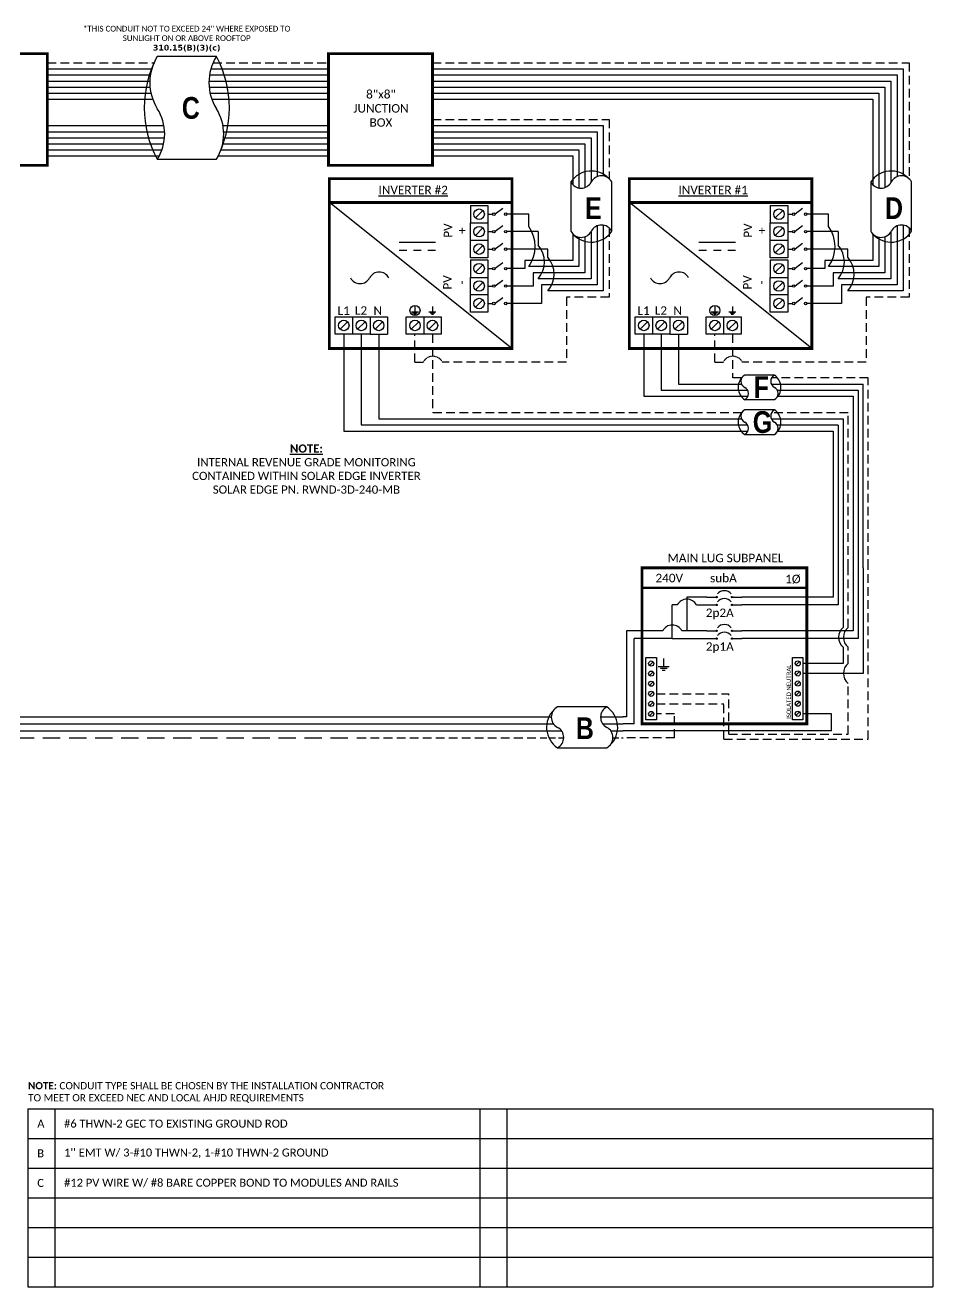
# Model space of a CAD drawing. Header units: feet. Extents: x 10023 to 10655, y 14547 to 15104.
# Drawn here: x 10263 to 10655, y 14547 to 15092 of the extents above; entities that cross this region are included whole.
import ezdxf

# ---------------------------------------------------------------- set-up
doc = ezdxf.new("R2010")
doc.units = ezdxf.units.FT
doc.header["$MEASUREMENT"] = 0
doc.linetypes.add('DASHED', pattern=[0.75, 0.5, -0.25])
doc.linetypes.add('HIDDEN', pattern=[0.375, 0.25, -0.125])
for name, color, linetype in [('ONE LINE BLOCKS', 7, 'Continuous'), ('TABLES', 7, 'Continuous'), ('TEXT', 7, 'Continuous'), ('Z - TITLEBLOCK TXT', 7, 'Continuous')]:
    doc.layers.add(name, color=color, linetype=linetype)
doc.styles.add('ONE LINE TXT', font='techb___.ttf')
doc.styles.get("Standard").update_dxf_attribs({"font": 'calibri.ttf'})

# ---------------------------------------------------------------- blocks, each defined once
blk = doc.blocks.new('2inverterSub')
at = {"layer": 'ONE LINE BLOCKS', "linetype": 'Continuous'}
h = blk.add_hatch(color=1, dxfattribs=at)
h.dxf.hatch_style = 1
edge = h.paths.add_edge_path()
edge.add_arc((40.28, 60.73), 0.291, 0, 360)
h = blk.add_hatch(color=1, dxfattribs=at)
h.dxf.hatch_style = 1
edge = h.paths.add_edge_path()
edge.add_arc((46.96, 60.73), 0.291, 0, 360)
h = blk.add_hatch(color=1, dxfattribs=at)
h.dxf.hatch_style = 1
edge = h.paths.add_edge_path()
edge.add_arc((40.28, 57.35), 0.291, 0, 360)
h = blk.add_hatch(color=1, dxfattribs=at)
h.dxf.hatch_style = 1
edge = h.paths.add_edge_path()
edge.add_arc((46.96, 57.35), 0.291, 0, 360)
h = blk.add_hatch(color=1, dxfattribs=at)
h.dxf.hatch_style = 1
edge = h.paths.add_edge_path()
edge.add_arc((40.28, 46.17), 0.291, 0, 360)
h = blk.add_hatch(color=1, dxfattribs=at)
h.dxf.hatch_style = 1
edge = h.paths.add_edge_path()
edge.add_arc((46.96, 46.17), 0.291, 0, 360)
h = blk.add_hatch(color=1, dxfattribs=at)
h.dxf.hatch_style = 1
edge = h.paths.add_edge_path()
edge.add_arc((40.28, 42.79), 0.291, 0, 360)
h = blk.add_hatch(color=1, dxfattribs=at)
h.dxf.hatch_style = 1
edge = h.paths.add_edge_path()
edge.add_arc((46.96, 42.79), 0.291, 0, 360)
at = {"color": 7, "linetype": 'Continuous'}
for p, q in [((90.5, 73.37), (90.5, 60.73)), ((99.2, 73.37), (99.2, 46.17)), ((36.09, 60.73), (27.43, 60.73)), ((27.43, 60.73), (27.43, 46.17)), ((90.5, 60.73), (51.15, 60.73)), ((17.02, 46.17), (1.34, 46.17)), ((1.34, 46.17), (1.34, 9)), ((36.09, 46.17), (25.26, 46.17)), ((99.2, 46.17), (51.15, 46.17)), ((1.34, 9), (0, 9))]:
    blk.add_line(p, q, dxfattribs=at)
at = {"color": 10, "linetype": 'Continuous'}
for p, q in [((92.67, 73.37), (92.67, 57.35)), ((101.37, 73.37), (101.37, 42.79)), ((21.14, 42.79), (21.14, 57.35)), ((23.31, 57.35), (21.14, 57.35)), ((31.55, 57.35), (36.09, 57.35)), ((92.67, 57.35), (51.15, 57.35)), ((21.14, 42.79), (4.63, 42.79)), ((4.63, 6), (4.63, 42.79)), ((21.14, 42.79), (36.09, 42.79)), ((101.37, 42.79), (51.15, 42.79)), ((4.63, 6), (0, 6))]:
    blk.add_line(p, q, dxfattribs=at)
at = {"color": 253, "linetype": 'Continuous'}
for p, q in [((94.85, 73.37), (94.85, 47.66)), ((103.55, 73.37), (103.55, 27.76)), ((94.85, 39.1), (94.85, 32.11)), ((94.85, 32.11), (77.54, 32.11)), ((103.55, 27.76), (77.54, 27.76)), ((89.88, 10.36), (77.54, 10.36)), ((89.88, 3), (89.88, 10.36)), ((89.88, 3), (0, 3))]:
    blk.add_line(p, q, dxfattribs=at)
at = {"color": 10, "linetype": 'Continuous'}
blk.add_arc((27.43, 55.19), 4.65, 27.6639, 152.3361, dxfattribs=at)
at = {"color": 7, "linetype": 'Continuous'}
blk.add_arc((21.14, 44.01), 4.65, 27.6639, 152.3361, dxfattribs=at)
at = {"color": 253, "linetype": 'Continuous'}
blk.add_arc((98.43, 43.38), 5.58, 129.9215, 230.0785, dxfattribs=at)
at = {"layer": 'ONE LINE BLOCKS', "lineweight": 50}
blk.add_line((8.04, 64.67), (79.2, 64.67), dxfattribs=at)
at = {"layer": 'ONE LINE BLOCKS', "lineweight": 50, "const_width": 1.19}
blk.add_lwpolyline([(8.04, 6.01), (8.04, 73.37), (79.2, 73.37), (79.2, 6.01)], close=True, dxfattribs=at)
at = {"layer": 'TEXT', "color": 92, "linetype": 'HIDDEN', "ltscale": 15}
for p, q in [((97.02, 47.66), (97.02, 73.37)), ((105.72, -0.66), (105.72, 73.37)), ((97.02, 32.03), (97.02, 39.1)), ((97.02, 1.52), (97.02, 23.48)), ((14.31, 18.99), (45.6, 18.99)), ((45.6, 1.52), (45.6, 18.99)), ((14.31, 14.64), (43.39, 14.64)), ((43.39, -0.66), (43.39, 14.64)), ((22.14, 10.28), (14.31, 10.28)), ((22.14, 0), (22.14, 10.28)), ((22.14, 0), (0, 0)), ((45.6, 1.52), (97.02, 1.52)), ((43.39, -0.66), (105.72, -0.66))]:
    blk.add_line(p, q, dxfattribs=at)
at = {"layer": 'TEXT', "color": 92, "linetype": 'HIDDEN', "flags": 128}
for points in [[(17.42, 34.26), (17.42, 30.76)], [(15.08, 30.76), (19.76, 30.76)], [(18.95, 29.89), (15.89, 29.89)], [(18.13, 29.02), (16.7, 29.02)]]:
    blk.add_lwpolyline(points, dxfattribs=at)
at = {"layer": 'TEXT', "color": 92, "linetype": 'Continuous', "ltscale": 4}
for centre in [(100.49, 43.38), (100.49, 27.76)]:
    blk.add_arc(centre, 5.51, 129.059, 230.941, dxfattribs=at)
at = {"layer": 'Z - TITLEBLOCK TXT', "color": 1, "linetype": 'Continuous'}
for p, q in [((9.77, 7.69), (9.77, 34.63)), ((9.77, 34.63), (14.31, 34.63)), ((14.31, 34.63), (14.31, 7.69)), ((73, 7.76), (73, 34.71)), ((73, 34.71), (77.54, 34.71)), ((77.54, 34.71), (77.54, 7.76)), ((14.31, 7.69), (9.77, 7.69)), ((77.54, 7.76), (73, 7.76))]:
    blk.add_line(p, q, dxfattribs=at)
at = {"layer": 'Z - TITLEBLOCK TXT', "color": 4, "linetype": 'Continuous'}
for p, q in [((12.83, 32.82), (11.25, 31.25)), ((76.06, 32.9), (74.49, 31.32)), ((12.83, 28.47), (11.25, 26.9)), ((76.06, 28.54), (74.49, 26.97)), ((12.83, 24.12), (11.25, 22.55)), ((76.06, 24.19), (74.49, 22.62)), ((12.83, 19.77), (11.25, 18.2)), ((76.06, 19.84), (74.49, 18.27)), ((12.83, 15.42), (11.25, 13.85)), ((12.83, 11.07), (11.25, 9.5)), ((76.06, 15.49), (74.49, 13.92)), ((76.06, 11.14), (74.49, 9.57))]:
    blk.add_line(p, q, dxfattribs=at)
at = {"layer": 'Z - TITLEBLOCK TXT', "color": 1, "linetype": 'Continuous', "flags": 128}
for points in [[(36.09, 60.73), (40.28, 60.73)], [(36.09, 60.73), (40.28, 60.73)], [(46.96, 60.73), (51.15, 60.73)], [(36.09, 57.35), (40.28, 57.35)], [(36.09, 57.35), (40.28, 57.35)], [(46.96, 57.35), (51.15, 57.35)], [(36.09, 46.17), (40.28, 46.17)], [(36.09, 46.17), (40.28, 46.17)], [(46.96, 46.17), (51.15, 46.17)], [(36.09, 42.79), (40.28, 42.79)], [(36.09, 42.79), (40.28, 42.79)], [(46.96, 42.79), (51.15, 42.79)]]:
    blk.add_lwpolyline(points, dxfattribs=at)
at = {"layer": 'Z - TITLEBLOCK TXT', "color": 1, "linetype": 'Continuous'}
for centre in [(40.28, 60.73), (46.96, 60.73), (40.28, 57.35), (46.96, 57.35), (40.28, 46.17), (46.96, 46.17), (40.28, 42.79), (46.96, 42.79)]:
    blk.add_circle(centre, 0.291, dxfattribs=at)
at = {"layer": 'Z - TITLEBLOCK TXT', "color": 4, "linetype": 'Continuous'}
for centre in [(12.04, 32.04), (75.27, 32.11), (12.04, 27.69), (75.27, 27.76), (12.04, 23.34), (75.27, 23.41), (12.04, 18.99), (75.27, 19.06), (12.04, 14.64), (12.04, 10.28), (75.27, 14.71), (75.27, 10.36)]:
    blk.add_circle(centre, 1.11, dxfattribs=at)
at = {"layer": 'Z - TITLEBLOCK TXT', "color": 1, "linetype": 'Continuous'}
for centre in [(43.62, 59.53), (43.62, 56.15), (43.62, 44.97), (43.62, 41.59)]:
    blk.add_arc(centre, 3.93, 40.3392, 139.6608, dxfattribs=at)
at = {"layer": 'TABLES', "color": 1, "linetype": 'Continuous'}
for s, p in [('2p2A', (35.59, 52.11)), ('2p1A', (35.59, 37.55))]:
    blk.add_text(s, height=3.658, dxfattribs=at).set_placement(p)
at = {"layer": 'TABLES', "color": 4, "linetype": 'Continuous'}
blk.add_text('ISOLATED NEUTRAL', height=1.8743, rotation=90, dxfattribs=at).set_placement((72.35, 8.12))
at = {"layer": 'TEXT', "color": 1, "attachment_point": 5}
for s, width, gutter_width, insert, char_height in [('MAIN LUG SUBPANEL ', 62.3984, 7.17, (44.08, 77.57), 3.6576), ('240V', 0.1481, 0.75, (19.83, 68.92), 3.658), ('subA', 0.1481, 0.75, (43.21, 68.92), 3.658), ('1Ø', 0.1481, 0.75, (73.19, 68.41), 3.658)]:
    blk.add_mtext_dynamic_manual_height_columns(s, width=width, gutter_width=gutter_width, heights=[0], dxfattribs=dict(at, insert=insert, char_height=char_height))
blk = doc.blocks.new('*U15')
at = {"color": 7, "linetype": 'Continuous'}
for p, q in [((-7.14, 13.31), (-28.39, 13.31)), ((-28.39, -4.31), (-7.14, -4.31))]:
    blk.add_line(p, q, dxfattribs=at)
at = {"color": 7}
for p, q in [((-35.53, 9), (-31.05, 9)), ((-9.81, 9), (0, 9))]:
    blk.add_line(p, q, dxfattribs=at)
at = {"color": 10}
for p, q in [((-35.53, 6), (-30.11, 6)), ((-8.87, 6), (0, 6))]:
    blk.add_line(p, q, dxfattribs=at)
at = {"color": 253}
for p, q in [((-35.53, 3), (-26.66, 3)), ((-5.41, 3), (0, 3))]:
    blk.add_line(p, q, dxfattribs=at)
at = {"color": 92, "linetype": 'HIDDEN', "ltscale": 10}
for p, q in [((-4.48, 0), (0, 0)), ((-35.53, 0), (-25.72, 0))]:
    blk.add_line(p, q, dxfattribs=at)
at = {"color": 7, "linetype": 'Continuous'}
for centre, start, end in [((-22.54, 4.5), 133.9732, 236.4265), ((-12.99, 4.5), 313.9732, 56.4265)]:
    blk.add_arc(centre, 10.58, start, end, dxfattribs=at)
at = {"linetype": 'Continuous'}
for centre, start, end in [((-26.08, 8.91), 117.6639, 242.3361), ((-4.83, 8.91), 117.6639, 242.3361), ((-30.7, 0.09), 297.6639, 62.3361), ((-9.45, 0.09), 297.6639, 62.3361)]:
    blk.add_arc(centre, 4.98, start, end, dxfattribs=at)
blk = doc.blocks.new('*U21')
at = {"color": 7}
blk.add_line((-79.14, 9), (0, 9), dxfattribs=at)
at = {"color": 10}
blk.add_line((-79.14, 6), (0, 6), dxfattribs=at)
at = {"color": 253}
blk.add_line((-79.14, 3), (0, 3), dxfattribs=at)
at = {"color": 92, "linetype": 'HIDDEN', "ltscale": 15}
blk.add_line((-79.14, 0), (0, 0), dxfattribs=at)
blk = doc.blocks.new('*U23')
at = {"color": 7}
blk.add_line((-79.14, 9), (0, 9), dxfattribs=at)
at = {"color": 10}
blk.add_line((-79.14, 6), (0, 6), dxfattribs=at)
at = {"color": 253}
blk.add_line((-79.14, 3), (0, 3), dxfattribs=at)
at = {"color": 92, "linetype": 'DASHED', "ltscale": 15}
blk.add_line((-79.14, 0), (0, 0), dxfattribs=at)
blk = doc.blocks.new('*U27')
at = {"color": 7}
blk.add_line((-79.14, 9), (0, 9), dxfattribs=at)
at = {"color": 10}
blk.add_line((-79.14, 6), (0, 6), dxfattribs=at)
at = {"color": 253}
blk.add_line((-79.14, 3), (0, 3), dxfattribs=at)
at = {"color": 92, "linetype": 'DASHED', "ltscale": 15}
blk.add_line((-79.14, 0), (0, 0), dxfattribs=at)
at = {"color": 1, "insert": (-22.08, 115.96), "char_height": 3.5433, "attachment_point": 5}
blk.add_mtext_dynamic_manual_height_columns('{\\fCalibri|b1|i0|c0|p34;\\LNOTE:\\P}INTERNAL REVENUE GRADE MONITORING\\PCONTAINED WITHIN SOLAR EDGE INVERTER\\PSOLAR EDGE PN. RWND-3D-240-MB', width=99.534, gutter_width=7.17, heights=[0], dxfattribs=at)
blk = doc.blocks.new('*T19')
at = {"linetype": 'ByBlock', "lineweight": -2, "transparency": 16777216}
for p, q in [((0, 0), (390.51, 0)), ((0, 0), (0, -76.8)), ((11.58, 0), (11.58, -76.8)), ((195.1, 0), (195.1, -76.8)), ((206.68, 0), (206.68, -76.8)), ((390.51, 0), (390.51, -76.8)), ((0, -12.8), (390.51, -12.8)), ((0, -25.61), (390.51, -25.61)), ((0, -38.41), (390.51, -38.41)), ((0, -51.22), (390.51, -51.22)), ((0, -64.02), (390.51, -64.02)), ((0, -76.8), (390.51, -76.8))]:
    blk.add_line(p, q, dxfattribs=at)
at = {"color": 0, "linetype": 'Continuous', "transparency": 16777216, "char_height": 3.4544, "attachment_point": 4}
for s, insert, width in [('{\\fCalibri|b0|i0|c0;A', (4.06, -6.4), 3.4544), ('{\\fCalibri|b0|i0|c0;#6 THWN-2 GEC TO EXISTING GROUND ROD', (15.65, -6.4), 175.3856), ('{\\fCalibri|b0|i0|c0;', (199.16, -6.4), 3.4544), ('{\\fCalibri|b0|i0|c0;', (210.74, -6.4), 175.7027), ('{\\fCalibri|b0|i0|c0;B', (4.06, -19.21), 3.4544), ("{\\fCalibri|b0|i0|c0;1'' EMT W/ 3-#10 THWN-2, 1-#10 THWN-2 GROUND", (15.65, -19.21), 175.3856), ('{\\fCalibri|b0|i0|c0;', (199.16, -19.21), 3.4544), ('{\\fCalibri|b0|i0|c0;', (210.74, -19.21), 175.7027), ('{\\fCalibri|b0|i0|c0;C', (4.06, -32.01), 3.4544), ('{\\fCalibri|b0|i0|c0;#12 PV WIRE W/ #8 BARE COPPER BOND TO MODULES AND RAILS', (15.65, -32.01), 175.3856), ('{\\fCalibri|b0|i0|c0;', (199.16, -32.01), 3.4544), ('{\\fCalibri|b0|i0|c0;', (210.74, -32.01), 175.7027), ('{\\fCalibri|b0|i0|c0;', (4.06, -44.82), 3.4544), ('{\\fCalibri|b0|i0|c0;', (15.65, -44.82), 175.3856), ('{\\fCalibri|b0|i0|c0;', (199.16, -44.82), 3.4544), ('{\\fCalibri|b0|i0|c0;', (210.74, -44.82), 175.7027), ('{\\fCalibri|b0|i0|c0;', (4.06, -57.62), 3.4544), ('{\\fCalibri|b0|i0|c0;', (15.65, -57.62), 175.3856), ('{\\fCalibri|b0|i0|c0;', (199.16, -57.62), 3.4544), ('{\\fCalibri|b0|i0|c0;', (210.74, -57.62), 175.7027), ('{\\fCalibri|b0|i0|c0;', (4.06, -70.41), 3.4544), ('{\\fCalibri|b0|i0|c0;', (15.65, -70.41), 175.3856), ('{\\fCalibri|b0|i0|c0;', (199.16, -70.41), 3.4544), ('{\\fCalibri|b0|i0|c0;', (210.74, -70.41), 175.7027)]:
    blk.add_mtext(s, dxfattribs=dict(at, insert=insert, width=width))

msp = doc.modelspace()

# ---------------------------------------------------------------- linework, layer by layer
at = {"color": 7, "linetype": 'Continuous'}
for p, q in [((10345.94, 15078.32), (10320.45, 15078.32)), ((10273.05, 15070.37), (10317.51, 15070.37)), ((10343, 15070.37), (10394.35, 15070.37)), ((10439.22, 15070.37), (10639.68, 15070.37)), ((10639.68, 15070.37), (10639.68, 15026.48)), ((10273.05, 15065.12), (10317.34, 15065.12)), ((10342.83, 15065.12), (10394.35, 15065.12)), ((10439.22, 15065.12), (10634.44, 15065.12)), ((10634.44, 15065.12), (10634.44, 15021.81)), ((10273.05, 15059.88), (10318.5, 15059.88)), ((10343.99, 15059.88), (10394.35, 15059.88)), ((10439.22, 15059.88), (10629.2, 15059.88)), ((10629.2, 15059.88), (10629.2, 15023.02)), ((10273.05, 15045.9), (10323.62, 15045.9)), ((10349.12, 15045.9), (10394.35, 15045.9)), ((10439.22, 15045.9), (10510.25, 15045.9)), ((10510.25, 15045.9), (10510.25, 15026.48)), ((10273.05, 15040.65), (10323.2, 15040.65)), ((10348.69, 15040.65), (10394.35, 15040.65)), ((10439.22, 15040.65), (10505.01, 15040.65)), ((10505.01, 15040.65), (10505.01, 15021.81)), ((10273.05, 15035.41), (10321.28, 15035.41)), ((10346.78, 15035.41), (10394.35, 15035.41)), ((10439.22, 15035.41), (10499.77, 15035.41)), ((10499.77, 15035.41), (10499.77, 15023.02)), ((10320.45, 15033.99), (10345.94, 15033.99)), ((10498.92, 15024.19), (10498.92, 15002.94)), ((10516.55, 15002.94), (10516.55, 15024.19)), ((10628.35, 15024.19), (10628.35, 15002.94)), ((10645.98, 15002.94), (10645.98, 15024.19)), ((10473.51, 14952.33), (10394.74, 15015.35)), ((10602.94, 14952.33), (10524.17, 15015.35)), ((10499.77, 15001.78), (10499.77, 14990.27)), ((10510.25, 15005.23), (10510.25, 14979.79)), ((10629.2, 15001.78), (10629.2, 14990.27)), ((10639.68, 15005.23), (10639.68, 14979.79)), ((10440.56, 14998.09), (10424.79, 14998.09)), ((10505.01, 15000.57), (10505.01, 14985.03)), ((10569.99, 14998.09), (10554.22, 14998.09)), ((10634.44, 15000.57), (10634.44, 14985.03)), ((10428.09, 14994.68), (10424.79, 14994.68)), ((10434.32, 14994.68), (10431.03, 14994.68)), ((10440.56, 14994.68), (10437.26, 14994.68)), ((10557.52, 14994.68), (10554.22, 14994.68)), ((10563.75, 14994.68), (10560.46, 14994.68)), ((10569.99, 14994.68), (10566.7, 14994.68)), ((10479.1, 14986.8), (10471.37, 14986.8)), ((10499.77, 14990.27), (10479.1, 14990.27)), ((10479.1, 14990.27), (10479.1, 14986.8)), ((10505.01, 14985.03), (10482.68, 14985.03)), ((10482.68, 14985.03), (10482.68, 14979.27)), ((10512.87, 14987.65), (10512.87, 14987.65)), ((10608.53, 14986.8), (10600.8, 14986.8)), ((10629.2, 14990.27), (10608.53, 14990.27)), ((10608.53, 14990.27), (10608.53, 14986.8)), ((10634.44, 14985.03), (10612.11, 14985.03)), ((10612.11, 14985.03), (10612.11, 14979.27)), ((10642.31, 14987.65), (10642.31, 14987.65)), ((10510.25, 14979.79), (10486.26, 14979.79)), ((10486.26, 14979.79), (10486.26, 14971.73)), ((10639.68, 14979.79), (10615.69, 14979.79)), ((10615.69, 14979.79), (10615.69, 14971.73)), ((10482.68, 14979.27), (10471.37, 14979.27)), ((10612.11, 14979.27), (10600.8, 14979.27)), ((10486.26, 14971.73), (10471.37, 14971.73)), ((10615.69, 14971.73), (10600.8, 14971.73)), ((10400.95, 14958.5), (10400.95, 14916.68)), ((10530.39, 14958.5), (10530.39, 14931.7)), ((10586.76, 14940.86), (10573.95, 14940.86)), ((10530.39, 14931.7), (10575.31, 14931.7)), ((10588.13, 14931.7), (10620.76, 14931.7)), ((10620.76, 14931.69), (10620.76, 14857.67)), ((10573.95, 14930.23), (10586.76, 14930.23)), ((10586.76, 14925.84), (10573.95, 14925.84)), ((10400.95, 14916.68), (10575.31, 14916.68)), ((10573.95, 14915.2), (10586.76, 14915.2)), ((10588.13, 14916.68), (10612.06, 14916.68)), ((10612.06, 14916.66), (10612.06, 14857.67))]:
    msp.add_line(p, q, dxfattribs=at)
at = {"color": 10, "linetype": 'Continuous'}
for p, q in [((10273.05, 15073), (10317.97, 15073)), ((10343.58, 15072.99), (10394.35, 15072.99)), ((10439.22, 15072.99), (10642.31, 15072.99)), ((10642.31, 15072.99), (10642.31, 15026.8)), ((10273.05, 15067.75), (10317.26, 15067.75)), ((10342.76, 15067.75), (10394.35, 15067.75)), ((10439.22, 15067.75), (10637.06, 15067.75)), ((10637.06, 15067.75), (10637.06, 15023.99)), ((10273.05, 15062.5), (10317.75, 15062.5)), ((10343.24, 15062.5), (10394.35, 15062.5)), ((10439.22, 15062.5), (10631.82, 15062.5)), ((10631.82, 15062.5), (10631.82, 15021.61)), ((10273.05, 15048.53), (10323.32, 15048.52)), ((10348.82, 15048.52), (10394.35, 15048.52)), ((10439.22, 15048.52), (10512.88, 15048.52)), ((10512.88, 15048.52), (10512.87, 15026.8)), ((10273.05, 15043.27), (10323.58, 15043.27)), ((10349.08, 15043.27), (10394.35, 15043.27)), ((10439.22, 15043.27), (10507.63, 15043.27)), ((10507.63, 15043.27), (10507.63, 15023.99)), ((10273.05, 15038.03), (10322.45, 15038.03)), ((10347.94, 15038.03), (10394.35, 15038.03)), ((10439.22, 15038.03), (10502.39, 15038.03)), ((10502.39, 15038.03), (10502.39, 15021.61)), ((10480.74, 15010.28), (10471.37, 15010.28)), ((10480.74, 15005.02), (10480.74, 15010.28)), ((10610.18, 15010.28), (10600.8, 15010.28)), ((10610.18, 15005.02), (10610.18, 15010.28)), ((10484.8, 15002.75), (10471.37, 15002.75)), ((10484.8, 15002.75), (10484.8, 14996.92)), ((10507.63, 15002.75), (10507.63, 14982.41)), ((10512.87, 15005.55), (10512.87, 14977.17)), ((10614.23, 15002.75), (10600.8, 15002.75)), ((10614.23, 15002.75), (10614.23, 14996.92)), ((10637.06, 15002.75), (10637.06, 14982.41)), ((10642.31, 15005.55), (10642.31, 14977.17)), ((10502.39, 15000.37), (10502.39, 14987.65)), ((10631.82, 15000.37), (10631.82, 14987.65)), ((10488.99, 14995.21), (10471.37, 14995.21)), ((10488.99, 14991.68), (10488.99, 14995.26)), ((10618.42, 14995.21), (10600.8, 14995.21)), ((10618.42, 14991.68), (10618.42, 14995.26)), ((10502.39, 14987.65), (10480.74, 14987.65)), ((10631.82, 14987.65), (10610.18, 14987.65)), ((10507.63, 14982.41), (10484.8, 14982.41)), ((10637.06, 14982.41), (10614.23, 14982.41)), ((10512.87, 14977.17), (10488.99, 14977.17)), ((10642.31, 14977.17), (10618.42, 14977.17)), ((10408.49, 14958.5), (10408.49, 14919.31)), ((10537.92, 14958.5), (10537.92, 14934.33)), ((10537.92, 14934.33), (10575.18, 14934.33)), ((10588, 14934.33), (10622.94, 14934.33)), ((10622.94, 14934.32), (10622.94, 14857.67)), ((10408.49, 14919.31), (10575.18, 14919.31)), ((10588, 14919.31), (10614.23, 14919.31)), ((10614.23, 14919.29), (10614.23, 14857.67))]:
    msp.add_line(p, q, dxfattribs=at)
at = {"color": 1, "linetype": 'Continuous'}
for p, q in [((10455.55, 15014.05), (10463.09, 15014.05)), ((10455.55, 15014.05), (10455.55, 15006.51)), ((10463.09, 15014.05), (10463.09, 15006.51)), ((10469.52, 15012.74), (10466.25, 15010.3)), ((10584.98, 15014.05), (10592.52, 15014.05)), ((10584.98, 15014.05), (10584.98, 15006.51)), ((10592.52, 15014.05), (10592.52, 15006.51)), ((10598.95, 15012.74), (10595.68, 15010.3)), ((10463.09, 15010.28), (10465.13, 15010.28)), ((10592.52, 15010.28), (10594.56, 15010.28)), ((10455.55, 14991.44), (10455.55, 15006.51)), ((10455.55, 15006.51), (10463.09, 15006.51)), ((10455.55, 14991.44), (10455.55, 15006.51)), ((10463.09, 15006.51), (10463.09, 14991.44)), ((10463.09, 15006.51), (10463.09, 14998.98)), ((10463.09, 15002.75), (10465.13, 15002.75)), ((10469.52, 15005.21), (10466.25, 15002.76)), ((10584.98, 14991.44), (10584.98, 15006.51)), ((10584.98, 15006.51), (10592.52, 15006.51)), ((10584.98, 14991.44), (10584.98, 15006.51)), ((10592.52, 15006.51), (10592.52, 14991.44)), ((10592.52, 15006.51), (10592.52, 14998.98)), ((10592.52, 15002.75), (10594.56, 15002.75)), ((10598.95, 15005.21), (10595.68, 15002.76)), ((10463.09, 14998.98), (10455.55, 14998.98)), ((10469.52, 14997.67), (10466.25, 14995.23)), ((10592.52, 14998.98), (10584.98, 14998.98)), ((10598.95, 14997.67), (10595.68, 14995.23)), ((10463.09, 14991.44), (10455.55, 14991.44)), ((10455.55, 14990.57), (10463.09, 14990.57)), ((10455.55, 14990.57), (10455.55, 14983.03)), ((10463.09, 14995.21), (10465.13, 14995.21)), ((10463.09, 14990.57), (10463.09, 14983.03)), ((10592.52, 14991.44), (10584.98, 14991.44)), ((10584.98, 14990.57), (10592.52, 14990.57)), ((10584.98, 14990.57), (10584.98, 14983.03)), ((10592.52, 14995.21), (10594.56, 14995.21)), ((10592.52, 14990.57), (10592.52, 14983.03)), ((10463.09, 14986.8), (10465.13, 14986.8)), ((10469.52, 14989.26), (10466.25, 14986.82)), ((10592.52, 14986.8), (10594.56, 14986.8)), ((10598.95, 14989.26), (10595.68, 14986.82)), ((10455.55, 14967.96), (10455.55, 14983.03)), ((10455.55, 14983.03), (10463.09, 14983.03)), ((10463.09, 14983.03), (10463.09, 14975.5)), ((10469.52, 14981.73), (10466.25, 14979.28)), ((10584.98, 14967.96), (10584.98, 14983.03)), ((10584.98, 14983.03), (10592.52, 14983.03)), ((10592.52, 14983.03), (10592.52, 14975.5)), ((10598.95, 14981.73), (10595.68, 14979.28)), ((10463.09, 14975.5), (10455.55, 14975.5)), ((10463.09, 14979.27), (10465.13, 14979.27)), ((10463.09, 14975.5), (10463.09, 14967.96)), ((10469.52, 14974.19), (10466.25, 14971.75)), ((10592.52, 14975.5), (10584.98, 14975.5)), ((10592.52, 14979.27), (10594.56, 14979.27)), ((10592.52, 14975.5), (10592.52, 14967.96)), ((10598.95, 14974.19), (10595.68, 14971.75)), ((10463.09, 14971.73), (10465.13, 14971.73)), ((10592.52, 14971.73), (10594.56, 14971.73)), ((10397.19, 14966.03), (10412.26, 14966.03)), ((10397.19, 14958.5), (10397.19, 14966.03)), ((10397.19, 14966.03), (10404.72, 14966.03)), ((10404.72, 14966.03), (10404.72, 14958.5)), ((10412.26, 14966.03), (10412.26, 14958.5)), ((10412.26, 14966.03), (10419.79, 14966.03)), ((10419.79, 14966.03), (10419.79, 14958.5)), ((10427.89, 14966.03), (10442.96, 14966.03)), ((10427.89, 14958.5), (10427.89, 14966.03)), ((10427.89, 14966.03), (10435.43, 14966.03)), ((10435.43, 14966.03), (10435.43, 14958.5)), ((10442.96, 14966.03), (10442.96, 14958.5)), ((10463.09, 14967.96), (10455.55, 14967.96)), ((10526.62, 14966.03), (10541.69, 14966.03)), ((10526.62, 14958.5), (10526.62, 14966.03)), ((10526.62, 14966.03), (10534.15, 14966.03)), ((10534.15, 14966.03), (10534.15, 14958.5)), ((10541.69, 14966.03), (10541.69, 14958.5)), ((10541.69, 14966.03), (10549.22, 14966.03)), ((10549.22, 14966.03), (10549.22, 14958.5)), ((10557.32, 14966.03), (10572.39, 14966.03)), ((10557.32, 14958.5), (10557.32, 14966.03)), ((10557.32, 14966.03), (10564.86, 14966.03)), ((10564.86, 14966.03), (10564.86, 14958.5)), ((10572.39, 14966.03), (10572.39, 14958.5)), ((10592.52, 14967.96), (10584.98, 14967.96)), ((10412.26, 14958.5), (10397.19, 14958.5)), ((10412.26, 14958.5), (10419.79, 14958.5)), ((10442.96, 14958.5), (10427.89, 14958.5)), ((10541.69, 14958.5), (10526.62, 14958.5)), ((10541.69, 14958.5), (10549.22, 14958.5)), ((10572.39, 14958.5), (10557.32, 14958.5))]:
    msp.add_line(p, q, dxfattribs=at)
at = {"color": 4, "linetype": 'Continuous'}
for p, q in [((10460.93, 15011.89), (10457.71, 15008.67)), ((10590.36, 15011.89), (10587.14, 15008.67)), ((10460.93, 15004.35), (10457.71, 15001.14)), ((10590.36, 15004.35), (10587.14, 15001.14)), ((10460.93, 14996.82), (10457.71, 14993.6)), ((10590.36, 14996.82), (10587.14, 14993.6)), ((10460.93, 14988.41), (10457.71, 14985.19)), ((10590.36, 14988.41), (10587.14, 14985.19)), ((10460.93, 14980.87), (10457.71, 14977.66)), ((10590.36, 14980.87), (10587.14, 14977.66)), ((10460.93, 14973.34), (10457.71, 14970.12)), ((10590.36, 14973.34), (10587.14, 14970.12)), ((10402.56, 14963.87), (10399.35, 14960.66)), ((10410.1, 14963.87), (10406.88, 14960.66)), ((10417.63, 14963.87), (10414.42, 14960.66)), ((10433.27, 14963.87), (10430.05, 14960.66)), ((10440.8, 14963.87), (10437.59, 14960.66)), ((10531.99, 14963.87), (10528.78, 14960.66)), ((10539.53, 14963.87), (10536.31, 14960.66)), ((10547.06, 14963.87), (10543.85, 14960.66)), ((10562.7, 14963.87), (10559.48, 14960.66)), ((10570.23, 14963.87), (10567.02, 14960.66))]:
    msp.add_line(p, q, dxfattribs=at)
at = {"color": 92, "linetype": 'HIDDEN', "ltscale": 15}
for p, q in [((10515.5, 15004.31), (10515.5, 14974.54)), ((10644.93, 15004.31), (10644.93, 14974.54)), ((10515.5, 14974.54), (10496.99, 14974.54)), ((10496.99, 14974.54), (10496.99, 14946.46)), ((10644.93, 14974.54), (10626.42, 14974.54)), ((10626.42, 14974.54), (10626.42, 14946.46)), ((10431.66, 14946.46), (10431.66, 14958.5)), ((10439.19, 14958.5), (10439.19, 14924.57)), ((10561.09, 14946.46), (10561.09, 14958.5)), ((10568.63, 14958.5), (10568.63, 14939.59)), ((10431.66, 14946.46), (10435.26, 14946.46)), ((10496.99, 14946.46), (10443.5, 14946.46)), ((10561.09, 14946.46), (10564.69, 14946.46)), ((10626.42, 14946.46), (10572.93, 14946.46)), ((10572.68, 14939.59), (10568.63, 14939.59)), ((10627.29, 14939.59), (10585.5, 14939.59)), ((10627.29, 14857.67), (10627.29, 14939.58)), ((10572.68, 14924.57), (10439.19, 14924.57)), ((10618.59, 14924.57), (10585.5, 14924.57)), ((10618.59, 14857.67), (10618.59, 14924.55))]:
    msp.add_line(p, q, dxfattribs=at)
at = {"color": 253, "linetype": 'Continuous'}
for p, q in [((10416.02, 14958.5), (10416.02, 14921.94)), ((10545.45, 14958.5), (10545.45, 14936.96)), ((10545.45, 14936.96), (10572.61, 14936.96)), ((10585.42, 14936.96), (10625.11, 14936.96)), ((10625.11, 14857.67), (10625.11, 14936.95)), ((10416.02, 14921.94), (10572.61, 14921.94)), ((10585.42, 14921.94), (10616.41, 14921.94)), ((10616.41, 14921.92), (10616.41, 14857.67))]:
    msp.add_line(p, q, dxfattribs=at)
at = {"lineweight": 50, "const_width": 1.19}
for points in [[(10273.05, 15031.33), (10228.19, 15031.33), (10228.19, 15079.57), (10273.05, 15079.57)], [(10439.22, 15031.33), (10394.35, 15031.33), (10394.35, 15079.57), (10439.22, 15079.57)], [(10394.74, 15015.35), (10394.74, 15025.64), (10473.51, 15025.64), (10473.51, 15015.35)], [(10524.17, 15015.35), (10524.17, 15025.64), (10602.94, 15025.64), (10602.94, 15015.35)]]:
    msp.add_lwpolyline(points, close=True, dxfattribs=at)
at = {"color": 7, "lineweight": 50, "const_width": 1.19}
for points in [[(10394.74, 14952.33), (10394.74, 15025.64), (10473.51, 15025.64), (10473.51, 14952.33)], [(10524.17, 14952.33), (10524.17, 15025.64), (10602.94, 15025.64), (10602.94, 14952.33)]]:
    msp.add_lwpolyline(points, close=True, dxfattribs=at)
at = {"color": 92, "linetype": 'Continuous', "flags": 128}
for points in [[(10431.66, 14970.44), (10431.66, 14968.14)], [(10439.2, 14970.44), (10439.19, 14968.14)], [(10561.09, 14970.44), (10561.09, 14968.14)], [(10568.63, 14970.44), (10568.62, 14968.14)], [(10430.12, 14968.14), (10433.2, 14968.14)], [(10432.66, 14967.57), (10430.66, 14967.57)], [(10432.13, 14967), (10431.19, 14967)], [(10437.66, 14968.14), (10440.73, 14968.14)], [(10440.2, 14967.57), (10438.19, 14967.57)], [(10439.66, 14967), (10438.72, 14967)], [(10559.55, 14968.14), (10562.63, 14968.14)], [(10562.09, 14967.57), (10560.09, 14967.57)], [(10561.56, 14967), (10560.62, 14967)], [(10567.09, 14968.14), (10570.16, 14968.14)], [(10569.63, 14967.57), (10567.62, 14967.57)], [(10569.1, 14967), (10568.15, 14967)]]:
    msp.add_lwpolyline(points, dxfattribs=at)
at = {"color": 4, "linetype": 'Continuous'}
for centre in [(10459.32, 15010.28), (10588.75, 15010.28), (10459.32, 15002.75), (10588.75, 15002.75), (10459.32, 14995.21), (10588.75, 14995.21), (10459.32, 14986.8), (10588.75, 14986.8), (10459.32, 14979.27), (10588.75, 14979.27), (10459.32, 14971.73), (10588.75, 14971.73), (10400.95, 14962.26), (10408.49, 14962.26), (10416.02, 14962.26), (10431.66, 14962.26), (10439.19, 14962.26), (10530.39, 14962.26), (10537.92, 14962.26), (10545.45, 14962.26), (10561.09, 14962.26), (10568.63, 14962.26)]:
    msp.add_circle(centre, 2.27, dxfattribs=at)
at = {"color": 1, "linetype": 'Continuous'}
for centre in [(10465.67, 15010.28), (10470.82, 15010.28), (10595.1, 15010.28), (10600.26, 15010.28), (10465.67, 15002.75), (10470.82, 15002.75), (10595.1, 15002.75), (10600.26, 15002.75), (10465.67, 14995.21), (10470.82, 14995.21), (10595.1, 14995.21), (10600.26, 14995.21), (10465.67, 14986.8), (10470.82, 14986.8), (10595.1, 14986.8), (10600.26, 14986.8), (10465.67, 14979.27), (10470.82, 14979.27), (10595.1, 14979.27), (10600.26, 14979.27), (10465.67, 14971.73), (10470.82, 14971.73), (10595.1, 14971.73), (10600.26, 14971.73)]:
    msp.add_circle(centre, 0.541, dxfattribs=at)
at = {"color": 92, "linetype": 'Continuous'}
for centre in [(10431.66, 14968.7), (10561.09, 14968.7)]:
    msp.add_circle(centre, 2.17, dxfattribs=at)
at = {"color": 7, "linetype": 'Continuous'}
for centre, radius, start, end in [((10361.14, 15056.15), 46.34, 151.42, 208.58), ((10305.25, 15056.15), 46.34, 331.42, 28.58), ((10507.74, 15018.34), 10.58, 43.9732, 146.4265), ((10637.17, 15018.34), 10.58, 43.9732, 146.4265), ((10507.74, 15008.79), 10.58, 223.9732, 326.4265), ((10637.17, 15008.79), 10.58, 223.9732, 326.4265), ((10577.48, 14935.54), 6.38, 133.9732, 236.4265), ((10583.23, 14935.54), 6.38, 313.9732, 56.4265), ((10583.23, 14920.52), 6.38, 313.9732, 56.4265), ((10577.48, 14920.52), 6.38, 133.9732, 236.4265)]:
    msp.add_arc(centre, radius, start, end, dxfattribs=at)
at = {"linetype": 'Continuous'}
for centre, radius, start, end in [((10503.33, 15026.5), 4.98, 207.6639, 332.3361), ((10512.14, 15021.88), 4.98, 27.6639, 152.3361), ((10632.76, 15026.5), 4.98, 207.6639, 332.3361), ((10641.58, 15021.88), 4.98, 27.6639, 152.3361), ((10503.33, 15005.25), 4.98, 207.6639, 332.3361), ((10512.14, 15000.63), 4.98, 27.6639, 152.3361), ((10632.76, 15005.25), 4.98, 207.6639, 332.3361), ((10641.58, 15000.63), 4.98, 27.6639, 152.3361), ((10416.21, 14980.64), 4.65, 27.6639, 152.3361), ((10545.64, 14980.64), 4.65, 27.6639, 152.3361), ((10407.97, 14984.96), 4.65, 207.6639, 332.3361), ((10537.4, 14984.96), 4.65, 207.6639, 332.3361), ((10575.34, 14938.2), 3, 117.6639, 242.3361), ((10588.16, 14938.2), 3, 117.6639, 242.3361), ((10572.56, 14932.89), 3, 297.6639, 62.3361), ((10585.37, 14932.89), 3, 297.6639, 62.3361), ((10575.34, 14923.18), 3, 117.6639, 242.3361), ((10588.16, 14923.18), 3, 117.6639, 242.3361), ((10572.56, 14917.86), 3, 297.6639, 62.3361), ((10585.37, 14917.86), 3, 297.6639, 62.3361)]:
    msp.add_arc(centre, radius, start, end, dxfattribs=at)
at = {"color": 10, "linetype": 'Continuous'}
for centre, radius, start, end in [((10468.5, 14996.34), 15.01, 324.6607, 35.3393), ((10597.93, 14996.34), 15.01, 324.6607, 35.3393), ((10476.51, 14989.67), 11.02, 318.8055, 41.1945), ((10605.94, 14989.67), 11.02, 318.8055, 41.1945), ((10480.7, 14984.42), 11.02, 318.8055, 41.1945), ((10610.13, 14984.42), 11.02, 318.8055, 41.1945)]:
    msp.add_arc(centre, radius, start, end, dxfattribs=at)
at = {"color": 92, "linetype": 'HIDDEN', "ltscale": 0.3}
for centre in [(10439.38, 14944.3), (10568.81, 14944.3)]:
    msp.add_arc(centre, 4.65, 27.6639, 152.3361, dxfattribs=at)
at = {"layer": 'TEXT', "color": 92, "linetype": 'HIDDEN', "ltscale": 15}
for p, q in [((10273.05, 15075.61), (10319.03, 15075.61)), ((10344.52, 15075.61), (10394.35, 15075.61)), ((10439.22, 15075.61), (10644.93, 15075.61)), ((10644.93, 15075.61), (10644.93, 15025.55)), ((10439.22, 15051.14), (10515.5, 15051.14)), ((10515.5, 15051.14), (10515.5, 15025.55))]:
    msp.add_line(p, q, dxfattribs=at)
at = {"layer": 'Z - TITLEBLOCK TXT', "linetype": 'Continuous'}
for centre, radius, start, end in [((10338.65, 15067.07), 21.4, 148.2659, 211.7341), ((10364.14, 15067.07), 21.4, 148.2659, 211.7341), ((10303.43, 15044.9), 20.22, 327.3325, 32.6675), ((10328.92, 15044.9), 20.22, 327.3325, 32.6675)]:
    msp.add_arc(centre, radius, start, end, dxfattribs=at)

# ---------------------------------------------------------------- block references
at = {"color": 7}
for name, p in [('*U27', (10406.89, 14784.29)), ('2inverterSub', (10521.56, 14784.29)), ('*U15', (10521.56, 14784.29)), ('*U23', (10327.75, 14784.29)), ('*U21', (10486.03, 14784.29))]:
    msp.add_blockref(name, p, dxfattribs=at)
msp.add_blockref('*T19', (10264.6, 14624.14))

# ---------------------------------------------------------------- texts
at = {"color": 1, "linetype": 'Continuous'}
for s, p in [('%%UINVERTER #2', (10415.95, 15018.9)), ('%%UINVERTER #1', (10545.38, 15018.9))]:
    msp.add_text(s, height=3.6576, dxfattribs=at).set_placement(p)
at = {"color": 1, "attachment_point": 5}
for s, width, gutter_width, insert, char_height in [('8"x8"  JUNCTION BOX ', 0.4767, 7.17, (10416.98, 15055.94), 3.6576), ('L1', 0.1481, 0.75, (10400.9, 14968.67), 3.658), ('L2', 0.1481, 0.75, (10408.36, 14968.7), 3.658), ('N', 0.1481, 0.75, (10415.61, 14968.65), 3.66), ('L1', 0.1481, 0.75, (10530.33, 14968.67), 3.658), ('L2', 0.1481, 0.75, (10537.79, 14968.7), 3.658), ('N', 0.1481, 0.75, (10545.04, 14968.65), 3.66)]:
    msp.add_mtext_dynamic_manual_height_columns(s, width=width, gutter_width=gutter_width, heights=[0], dxfattribs=dict(at, insert=insert, char_height=char_height))
at = {"color": 1, "linetype": 'Continuous', "char_height": 9.3833, "attachment_point": 1, "style": 'ONE LINE TXT'}
for s, insert in [('{\\W1;\\C256;C}', (10331.05, 15060.85)), ('{\\W1;\\C256;E}', (10505.07, 15017.57)), ('{\\W1;\\C256;D}', (10634.5, 15017.57)), ('{\\W1;\\C256;F}', (10577.82, 14940.37)), ('{\\W1;\\C256;G}', (10577.44, 14925.26)), ('{\\W1;\\C256;B}', (10501.09, 14793.1))]:
    msp.add_mtext_dynamic_manual_height_columns(s, width=0.1385, gutter_width=2.13, heights=[0], dxfattribs=dict(at, insert=insert))
at = {"color": 1, "char_height": 3.658, "attachment_point": 5, "rotation": 90}
for s, width, insert in [('PV +', 2.8378, (10448.93, 15003.21)), ('PV +', 2.8378, (10578.36, 15003.21)), ('PV -', 2.8013, (10448.7, 14980.83)), ('PV -', 2.8013, (10578.13, 14980.83))]:
    msp.add_mtext_dynamic_manual_height_columns(s, width=width, gutter_width=0.75, heights=[0], dxfattribs=dict(at, insert=insert))
at = {"color": 10, "insert": (10264.69, 14635.68), "char_height": 3.10896, "attachment_point": 1}
msp.add_mtext_dynamic_manual_height_columns('\\A1;{\\fCalibri|b1|i0|c0|p34;NOTE:} {\\A0;\\H1.0052x;CONDUIT TYPE SHALL BE CHOSEN BY THE INSTALLATION CONTRACTOR\\PTO MEET OR EXCEED NEC AND LOCAL AHJD REQUIREMENTS}', width=164.3528, gutter_width=0, heights=[9.89], dxfattribs=at)
at = {"layer": 'TEXT', "color": 1, "insert": (10333.15, 15086.04), "char_height": 2.4568, "attachment_point": 5}
msp.add_mtext_dynamic_manual_height_columns('*THIS CONDUIT NOT TO EXCEED 24" WHERE EXPOSED TO SUNLIGHT ON OR ABOVE ROOFTOP\\P{\\fVerdana|b1|i0|c0|p34;310.15(B)(3)(c)}', width=94.0946, gutter_width=7.17, heights=[0], dxfattribs=at)

doc.saveas('drawing.dxf')
